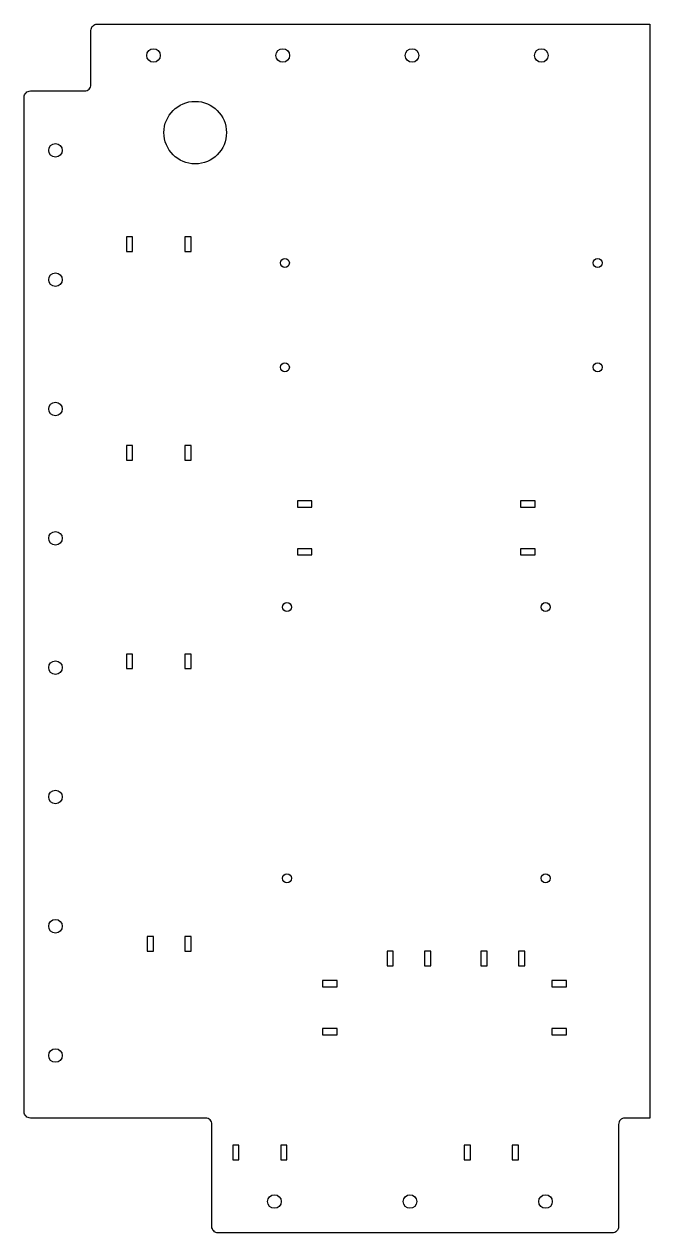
# Model space of a CAD drawing. Header units: millimetres. Extents: x -600 to -300, y 50 to 630.
import ezdxf

# ---------------------------------------------------------------- set-up
doc = ezdxf.new("R2010")
doc.units = ezdxf.units.MM
doc.layers.get('0').update_dxf_attribs({"linetype": 'CONTINUOUS'})

msp = doc.modelspace()

# ---------------------------------------------------------------- linework, layer by layer
msp.add_lwpolyline([(-300, 629.5), (-300, 105), (-312, 105, 0.414214), (-315, 102), (-315, 53, -0.414214), (-318, 50), (-507, 50, -0.414214), (-510, 53), (-510, 102, 0.414214), (-513, 105), (-597, 105, -0.414214), (-600, 108), (-600, 594.5, -0.414214), (-597, 597.5), (-571, 597.5, 0.414214), (-568, 600.5), (-568, 626.5, -0.414214), (-565, 629.5)], format="xyb", close=True)
for points in [[(-548, 520.5), (-548, 527.5), (-551, 527.5), (-551, 520.5)], [(-520, 520.5), (-520, 527.5), (-523, 527.5), (-523, 520.5)], [(-548, 420.5), (-548, 427.5), (-551, 427.5), (-551, 420.5)], [(-520, 420.5), (-520, 427.5), (-523, 427.5), (-523, 420.5)], [(-462, 401), (-469, 401), (-469, 398), (-462, 398)], [(-355, 398), (-355, 401), (-362, 401), (-362, 398)], [(-462, 378), (-469, 378), (-469, 375), (-462, 375)], [(-355, 375), (-355, 378), (-362, 378), (-362, 375)], [(-548, 320.5), (-548, 327.5), (-551, 327.5), (-551, 320.5)], [(-520, 320.5), (-520, 327.5), (-523, 327.5), (-523, 320.5)], [(-538, 185), (-538, 192), (-541, 192), (-541, 185)], [(-520, 185), (-520, 192), (-523, 192), (-523, 185)], [(-423, 178), (-423, 185), (-426, 185), (-426, 178)], [(-405, 178), (-405, 185), (-408, 185), (-408, 178)], [(-378, 178), (-378, 185), (-381, 185), (-381, 178)], [(-360, 178), (-360, 185), (-363, 185), (-363, 178)], [(-450, 168), (-450, 171), (-457, 171), (-457, 168)], [(-340, 168), (-340, 171), (-347, 171), (-347, 168)], [(-450, 145), (-450, 148), (-457, 148), (-457, 145)], [(-340, 145), (-340, 148), (-347, 148), (-347, 145)], [(-500, 92), (-500, 85), (-497, 85), (-497, 92)], [(-477, 92), (-477, 85), (-474, 85), (-474, 92)], [(-386, 85), (-386, 92), (-389, 92), (-389, 85)], [(-363, 85), (-363, 92), (-366, 92), (-366, 85)]]:
    msp.add_lwpolyline(points, close=True)
for centre, radius in [((-538, 614.5), 3.25), ((-476, 614.5), 3.25), ((-414, 614.5), 3.25), ((-352, 614.5), 3.25), ((-518, 577.5), 15), ((-585, 569), 3.25), ((-475, 515), 2.15), ((-325, 515), 2.15), ((-585, 507), 3.25), ((-475, 465), 2.15), ((-325, 465), 2.15), ((-585, 445), 3.25), ((-585, 383), 3.25), ((-474, 350), 2.15), ((-350, 350), 2.15), ((-585, 321), 3.25), ((-585, 259), 3.25), ((-474, 220), 2.15), ((-350, 220), 2.15), ((-585, 197), 3.25), ((-585, 135), 3.25), ((-480, 65), 3.25), ((-415, 65), 3.25), ((-350, 65), 3.25)]:
    msp.add_circle(centre, radius)

doc.saveas('drawing.dxf')
